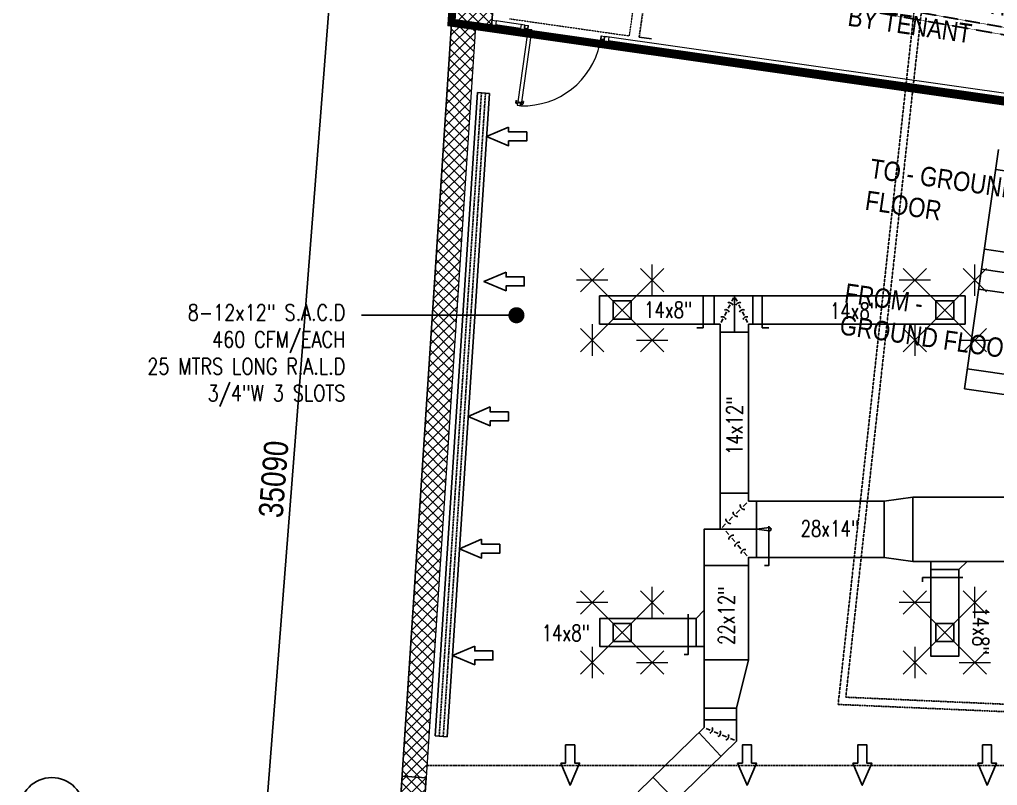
# Model space of a CAD drawing. Header units: inches. Extents: x 1152707 to 1351947, y 326920 to 480291.
# Drawn here: x 1181838 to 1193963, y 353412 to 362915 of the extents above; entities that cross this region are included whole.
import ezdxf
from ezdxf.enums import TextEntityAlignment as Align

# ---------------------------------------------------------------- set-up
doc = ezdxf.new("R2010")
doc.units = ezdxf.units.IN
doc.header["$MEASUREMENT"] = 0
for name, pattern in [('CENTER', [50.800000000000004, 31.75, -6.35, 6.35, -6.35]), ('DASHED', [19.049999999999997, 12.7, -6.35]), ('DASHED2', [9.524999999999999, 6.35, -3.175]), ('DOT2', [3.175, 0, -3.175]), ('HIDDEN', [9.524999999999999, 6.35, -3.175])]:
    doc.linetypes.add(name, pattern=pattern)
for name, color, linetype, lineweight in [('A-BLOCK', 43, 'Continuous', 13), ('A-GLASS', 4, 'Continuous', 5), ('A-HATCH CONCRETE', 254, 'Continuous', 5), ('A-LEASING LINE', 7, 'DASHED2', 9), ('escape route', 8, 'HIDDEN', 15)]:
    doc.layers.add(name, color=color, linetype=linetype, lineweight=lineweight)
for name, color, linetype in [('AC-Deffusers', 3, 'Continuous'), ('AC-Fresh DUCT', 100, 'Continuous'), ('AC-Ref PIPES', 3, 'Continuous'), ('AC-Supply  DUCT', 30, 'Continuous'), ('AC-TEXT', 3, 'Continuous'), ('AC-TXT', 3, 'Continuous'), ('Axis', 9, 'CENTER'), ('dim-axis', 15, 'Continuous'), ('dim2', 7, 'Continuous'), ('FFNEW', 252, 'Continuous'), ('LGT ELEC', 252, 'Continuous'), ('S-COL', 210, 'Continuous'), ('S-WALL', 1, 'Continuous'), ('STEEL', 5, 'Continuous'), ('TAXT', 3, 'Continuous')]:
    doc.layers.add(name, color=color, linetype=linetype)
doc.styles.add('1', font='romans.shx', dxfattribs={"width": 0.8, "height": 0.125})
doc.styles.add('AC_Duct', font='romans.shx', dxfattribs={"width": 0.8, "height": 0.2})
doc.styles.add('AC_Equipment', font='romans.shx', dxfattribs={"width": 0.75, "height": 0.3})
doc.styles.add('ARIAL', font='ARIALN.TTF')
doc.styles.get("Standard").update_dxf_attribs({"font": 'arial.ttf'})
doc.dimstyles.new('DIM-100', dxfattribs={"dimscale": 150, "dimtxt": 2, "dimasz": 1, "dimexe": 0.75, "dimexo": 1, "dimgap": 0.5, "dimtad": 1, "dimdec": 0, "dimzin": 11, "dimdsep": 46, "dimtxsty": 'ARIAL', "dimblk": 'R', "dimcen": 2.5, "dimdle": 1, "dimclrd": 256, "dimclre": 256, "dimclrt": 256, "dimazin": 0, "dimtfac": 1, "dimtdec": 0, "dimtix": 1, "dimtmove": 2, "dimatfit": 3, "dimldrblk": 'R', "dimtolj": 1, "dimtzin": 3, "dimlwd": -1, "dimlwe": 13, "dimarcsym": 0})
doc.dimstyles.get("Standard").update_dxf_attribs({"dimtxt": 0.18, "dimasz": 0.18, "dimexe": 0.18, "dimexo": 0.0625, "dimgap": 0.09, "dimtad": 0, "dimtih": 1, "dimtoh": 1, "dimdec": 4, "dimzin": 0, "dimdsep": 46, "dimtxsty": 'Standard', "dimcen": 0.09, "dimadec": 0, "dimazin": 0, "dimtfac": 1, "dimtdec": 4, "dimtofl": 0, "dimtmove": 0, "dimatfit": 3, "dimfxl": 1, "dimtolj": 1, "dimtzin": 0, "dimarcsym": 0})
pattern_1 = [(45, (1178477.49200789, -15519.69453010103), (-66.29126073623883, 66.29126073623884), []), (135, (1178477.49200789, -15519.69453010103), (-66.29126073623884, -66.29126073623883), [])]

# ---------------------------------------------------------------- blocks, each defined once
blk = doc.blocks.new('R')
at = {"color": 4, "lineweight": 13}
blk.add_line((-0.7071067811866669, -0.7071067811866669), (0.7071067811866669, 0.7071067811866669), dxfattribs=at)
for p, q in [((0, -1.050000000000181), (0, 1.050000000000181)), ((-1.049999999999954, 0), (1.049999999999954, 0))]:
    blk.add_line(p, q)
blk = doc.blocks.new('*D107')
at = {"layer": 'Defpoints', "color": 0, "transparency": 16777216}
for p in [(1418810.046105749, 597584.8934027222), (1420641.573875909, 597441.4154160282), (1417901.090914004, 562458.5531384643)]:
    blk.add_point(p, dxfattribs=at)
at = {"layer": 'dim-axis', "color": 251, "linetype": 'DOT2', "lineweight": 13, "transparency": 16777216}
for p, q in [((1420492.032029932, 597453.1302059084), (1418697.889721267, 597593.6794951324)), ((1417751.549068027, 562470.2679283445), (1415957.406759362, 562610.8172175685))]:
    blk.add_line(p, q, dxfattribs=at)
at = {"layer": 'dim-axis', "color": 251, "transparency": 16777216}
blk.add_line((1416078.934975748, 562721.6646019395), (1418800.674273845, 597465.259925941), dxfattribs=at)
at = {"layer": 'dim-axis', "color": 251, "transparency": 16777216, "xscale": 120, "yscale": 120, "zscale": 120}
for p, rotation in [((1418810.046105749, 597584.8934027222), 85.52071850426807), ((1416069.563143844, 562602.0311251583), 265.5207185042681)]:
    blk.add_blockref('R', p, dxfattribs=dict(at, rotation=rotation))
at = {"layer": 'dim-axis', "color": 251, "transparency": 16777216, "insert": (1417212.329647629, 580111.2821694198), "char_height": 300, "attachment_point": 5, "rotation": 85.52071850426807, "style": 'ARIAL'}
blk.add_mtext('\\A1;35090', dxfattribs=at)
blk = doc.blocks.new('SEDRGFE')
at = {"layer": 'A-HATCH CONCRETE'}
h = blk.add_hatch(dxfattribs=at)
h.set_pattern_fill('ANSI37', color=250, scale=750)
h.set_pattern_definition([(45, (1341716.94421948, 266100.535076289), (-66.29126073623883, 66.29126073623884), []), (135, (1341716.94421948, 266100.535076289), (-66.29126073623884, -66.29126073623883), [])])
h.paths.add_polyline_path([(1350991.516303167, 698769.4374529581), (1350492.586242903, 698802.1298827296), (1350433.739869314, 697904.0557742533), (1350930.168613729, 697833.1899301362)])
at = {"color": 250, "linetype": 'Continuous', "ltscale": 100}
blk.add_lwpolyline([(1389809.827178306, 674587.5531384656), (1389809.827178306, 680290.4580612421), (1389609.827178306, 680287.5531384655), (1388060.248555238, 680287.5531384657), (1388060.248555238, 686287.5531384657), (1384199.576223855, 686287.5531384068), (1384199.576223855, 693088.7208787417), (1385202.968846387, 692941.6240858629), (1385236.290825309, 693138.9020318149), (1385780.29710761, 696950.2695405331), (1386823.143637744, 704255.839256378), (1386865.470570824, 704552.8382980259), (1351200.254243582, 709613.1173584736), (1350433.73986931, 697904.0557742533), (1372210.580795567, 694796.0376300772), (1372208.772478453, 688237.4433332592), (1371310.458064859, 688237.4433332593), (1371310.458064859, 688037.5531384655), (1371310.458064859, 684787.5531387375), (1363260.447110901, 684787.5531387375), (1363260.447110901, 684587.5531384655), (1363260.447110901, 674587.5531384656), (1389809.827178306, 674587.5531384652)], dxfattribs=at)
at = {"layer": 'A-GLASS', "color": 250}
for p, q in [((1351330.263070184, 697776.0007886611), (1350972.436569339, 697827.0673774232)), ((1351287.842784905, 697832.6617785934), (1350979.579535768, 697876.6552823856)), ((1351344.390925559, 697874.9947760676), (1350986.629735219, 697926.056083074)), ((1359334.149239626, 696734.6600690162), (1352334.80862198, 697733.6378501994)), ((1359320.034000101, 696635.7544809696), (1352320.682330712, 697634.6548208242)), ((1359327.112043664, 696685.3503847176), (1352377.258965217, 697677.1874757616))]:
    blk.add_line(p, q, dxfattribs=at)
at = {"layer": 'A-GLASS', "color": 250, "ltscale": 0.5}
for p, q in [((1351337.965951633, 697830.0018731472), (1351344.391627879, 697874.9996972219)), ((1351337.965951633, 697830.0018731472), (1351382.963775834, 697823.5761969439)), ((1351343.10830171, 697833.8590879478), (1351348.248842587, 697869.8573471282)), ((1351379.106561118, 697828.7185469784), (1351343.10830171, 697833.8590879478)), ((1351344.391627879, 697874.9996972219), (1351389.38945197, 697868.5740210942)), ((1351384.247101864, 697864.7168062979), (1351348.248842587, 697869.8573471282)), ((1351376.548756883, 697778.5768522983), (1351382.963775834, 697823.5761969439)), ((1351379.106561118, 697828.7185469784), (1351384.247101864, 697864.7168062979)), ((1351386.822208334, 697818.4347605791), (1351381.690193277, 697782.4352850043)), ((1351382.963775834, 697823.5761969439), (1351389.38945197, 697868.5740210942)), ((1351382.963775834, 697823.5761969439), (1351427.963120534, 697817.1611779549)), ((1351386.822208334, 697818.4347605791), (1351422.821684195, 697813.3027454216)), ((1351422.821684195, 697813.3027454216), (1351417.689668936, 697777.3032696953)), ((1351421.548101562, 697772.1618333725), (1351427.963120534, 697817.1611779549)), ((1351376.549517204, 697778.5821809856), (1351375.279150484, 697769.6781030726)), ((1351376.548756883, 697778.5768522983), (1351394.548494616, 697776.0108448081)), ((1351381.690193277, 697782.4352850043), (1351390.690062243, 697781.152281215)), ((1351391.973065956, 697790.1521500708), (1351390.690062243, 697781.152281215)), ((1351391.973065956, 697790.1521500708), (1351396.473000376, 697789.5106481549)), ((1351394.548494616, 697776.0108448081), (1351396.473000376, 697789.5106481549)), ((1351395.831555297, 697785.011112303), (1351404.831424224, 697783.7281084587)), ((1351403.548363632, 697774.7278409513), (1351405.472869429, 697788.2276443529)), ((1351403.548363632, 697774.7278409513), (1351421.548101562, 697772.1618333725)), ((1351405.472869429, 697788.2276443529), (1351409.972803908, 697787.5861424289)), ((1351409.972803908, 697787.5861424289), (1351408.689800097, 697778.5862735267)), ((1351408.689800097, 697778.5862735267), (1351417.689668936, 697777.3032696953)), ((1351421.537444365, 697772.1633539898), (1351420.266625362, 697763.2574340391)), ((1352283.387127296, 697695.0797558792), (1352289.812803542, 697740.0775799539)), ((1352283.387127296, 697695.0797558792), (1352328.384951497, 697688.6540796759)), ((1352288.529477373, 697698.93697068), (1352293.67001825, 697734.9352298604)), ((1352324.527736781, 697693.7964297105), (1352288.529477373, 697698.93697068)), ((1352289.812803542, 697740.0775799539), (1352334.810627633, 697733.6519038264)), ((1352329.668277527, 697729.7946890299), (1352293.67001825, 697734.9352298604)), ((1352324.527736781, 697693.7964297105), (1352329.668277527, 697729.7946890299)), ((1352328.384951497, 697688.6540796759), (1352334.810627633, 697733.6519038264))]:
    blk.add_line(p, q, dxfattribs=at)
at = {"layer": 'A-GLASS', "color": 250}
for points in [[(1350986.629662871, 697926.0555761325), (1350972.501388002, 697827.0586476487), (1350930.168613729, 697833.1899301362), (1350937.131198638, 697933.1197136259)], [(1351294.893163645, 697882.0638347152), (1351280.76488854, 697783.0669062652), (1351330.263352774, 697776.0027687717), (1351344.391627879, 697874.9996972219)], [(1352384.309091867, 697726.587766333), (1352370.180816998, 697627.5908378492), (1352320.682352764, 697634.6549753426), (1352334.810627633, 697733.6519038264)]]:
    blk.add_lwpolyline(points, close=True, dxfattribs=at)
at = {"layer": 'A-GLASS', "color": 250, "ltscale": 0.5}
blk.add_circle((1351378.465183494, 697820.201221934), 3.977251344806427, dxfattribs=at)
blk.add_arc((1351319.650880299, 697847.5366254117), 975.7200463666104, 347.8095365094214, 351.0127545357751, dxfattribs=at)
at = {"layer": 'A-HATCH CONCRETE', "color": 250, "linetype": 'Continuous'}
blk.add_line((1350648.355043845, 697873.4256264404), (1350648.362562553, 697873.418107732), dxfattribs=at)
at = {"layer": 'escape route', "color": 250, "ltscale": 0.5}
for p, q in [((1352639.118894485, 697740.2968665357), (1352815.920836892, 698978.1436959964)), ((1351154.18905876, 697952.3897305685), (1352639.118894485, 697740.2968665357))]:
    blk.add_line(p, q, dxfattribs=at)
at = {"layer": 'S-COL', "color": 250}
blk.add_lwpolyline([(1350433.739869314, 697904.0557742533), (1350930.168613729, 697833.1899301362), (1350991.516303167, 698769.4374529581), (1350492.586242903, 698802.1298827296)], close=True, dxfattribs=at)
at = {"layer": 'TAXT', "color": 250, "ltscale": 100, "insert": (1355485.540533422, 698897.3492366329), "char_height": 240, "width": 2569.664484412233, "attachment_point": 1, "rotation": 351.7483443695863, "style": 'ARIAL'}
blk.add_mtext('1/2hr FIRE RATED GLASS PARTITION\\PBY TENANT', dxfattribs=at)
blk = doc.blocks.new('SWDFHGTRD')
at = {"layer": 'A-HATCH CONCRETE'}
h = blk.add_hatch(dxfattribs=at)
h.set_pattern_fill('ANSI37', color=254, scale=750)
h.set_pattern_definition(pattern_1)
h.paths.add_polyline_path([(1187690.717369996, 416212.975094547), (1187194.287657724, 416283.8261678633), (1187690.716402139, 416212.9603237462)])
h = blk.add_hatch(dxfattribs=at)
h.set_pattern_fill('ANSI37', color=254, scale=750)
h.set_pattern_definition(pattern_1)
h.paths.add_polyline_path([(1186548.977478052, 406436.9389899393), (1186848.335514211, 406417.3235320763), (1186881.027943983, 406916.253592341), (1186581.669907824, 406935.8690502038)])
at = {"color": 254, "linetype": 'Continuous', "ltscale": 100}
blk.add_lwpolyline([(1226570.374966715, 392967.3235320756), (1226570.374966715, 398670.2284548521), (1226370.374966715, 398667.3235320755), (1224820.796343647, 398667.3235320759), (1224820.796343647, 404667.3235320759), (1220960.124012264, 404667.3235320169), (1220960.124012264, 411468.4912723517), (1221963.516634797, 411321.3944794729), (1221996.838613718, 411518.6724254249), (1222540.844896019, 415330.0399341431), (1223583.691426153, 422635.6096499881), (1223626.018359234, 422932.608691636), (1187960.802031992, 427992.8877520836), (1187194.287657719, 416283.8261678633), (1208971.128583976, 413175.8080236872), (1208969.320266862, 406617.2137268693), (1208071.005853268, 406617.2137268693), (1208071.005853268, 406417.3235320755), (1208071.005853268, 403167.3235323475), (1200020.994899311, 403167.3235323475), (1200020.994899311, 402967.3235320755), (1200020.994899311, 392967.3235320756), (1226570.374966715, 392967.3235320752)], dxfattribs=at)
at = {"layer": 'A-BLOCK', "color": 254, "ltscale": 100}
blk.add_line((1187492.053594038, 416241.3195643849), (1186632.1027657, 403117.3235320756), dxfattribs=at)
at = {"layer": 'A-GLASS', "color": 254}
for p, q in [((1188090.810858593, 416155.7711822711), (1187732.984357749, 416206.8377710332)), ((1196080.58178851, 415015.5248745796), (1189081.230119122, 416014.4252144342))]:
    blk.add_line(p, q, dxfattribs=at)
at = {"layer": 'A-GLASS', "color": 254, "ltscale": 0.5}
for p, q in [((1188137.097305614, 416158.3525745956), (1188015.114937905, 415303.3707109173)), ((1188182.085232774, 416151.9337475998), (1188060.08427834, 415296.9491023582)), ((1188098.513740042, 416209.7722667572), (1188104.939416288, 416254.7700908319)), ((1188098.513740042, 416209.7722667572), (1188143.511564244, 416203.3465905539)), ((1188103.656090119, 416213.6294815578), (1188108.796630996, 416249.6277407382)), ((1188139.654349527, 416208.4889405884), (1188103.656090119, 416213.6294815578)), ((1188104.939416288, 416254.7700908319), (1188149.937240379, 416248.3444147042)), ((1188144.794890273, 416244.4871999079), (1188108.796630996, 416249.6277407382)), ((1188137.096545293, 416158.3472459083), (1188143.511564244, 416203.3465905539)), ((1188137.096545293, 416158.3472459083), (1188155.096283025, 416155.7812384181)), ((1188139.654349527, 416208.4889405884), (1188144.794890273, 416244.4871999079)), ((1188147.369996743, 416198.2051541891), (1188142.237981687, 416162.2056786143)), ((1188142.237981687, 416162.2056786143), (1188151.237850652, 416160.9226748249)), ((1188143.511564244, 416203.3465905539), (1188149.937240379, 416248.3444147042)), ((1188143.511564244, 416203.3465905539), (1188188.510908944, 416196.9315715649)), ((1188147.369996743, 416198.2051541891), (1188183.369472604, 416193.0731390317)), ((1188152.520854366, 416169.9225436808), (1188151.237850652, 416160.9226748249)), ((1188152.520854366, 416169.9225436808), (1188157.020788785, 416169.2810417649)), ((1188155.096283025, 416155.7812384181), (1188157.020788785, 416169.2810417649)), ((1188156.379343706, 416164.781505913), (1188165.379212634, 416163.4985020687)), ((1188164.096152041, 416154.4982345613), (1188166.020657839, 416167.9980379629)), ((1188164.096152041, 416154.4982345613), (1188182.095889972, 416151.9322269825)), ((1188166.020657839, 416167.9980379629), (1188170.520592317, 416167.3565360389)), ((1188170.520592317, 416167.3565360389), (1188169.237588507, 416158.3566671367)), ((1188169.237588507, 416158.3566671367), (1188178.237457346, 416157.0736633053)), ((1188183.369472604, 416193.0731390317), (1188178.237457346, 416157.0736633053)), ((1188182.095889972, 416151.9322269825), (1188188.510908944, 416196.9315715649)), ((1187992.01211408, 415318.5384042135), (1187988.424982506, 415293.3991045038)), ((1187992.012103358, 415318.5383292787), (1187998.761891173, 415317.5752771229)), ((1187998.761891173, 415317.5752771229), (1187995.174759527, 415292.4359775439)), ((1188015.114890206, 415303.370717783), (1188008.68921399, 415258.3728937042)), ((1188013.831564054, 415262.2301086271), (1188018.972104989, 415298.2283677991)), ((1188015.114890206, 415303.370717783), (1188033.114019779, 415300.8004474373)), ((1188018.972104989, 415298.2283677991), (1188027.971669673, 415296.9432326409)), ((1188026.686534608, 415287.9436677637), (1188027.971669673, 415296.9432326409)), ((1188033.114019779, 415300.8004474373), (1188031.186316852, 415287.3011001383)), ((1188031.828827599, 415291.8004839421), (1188040.828392451, 415290.5153486998)), ((1188042.113584572, 415299.5153122034), (1188040.185881793, 415286.0159648833)), ((1188042.113584572, 415299.5153122034), (1188060.112714276, 415296.9450417187)), ((1188044.685664114, 415285.3733973674), (1188045.970799377, 415294.3729621563)), ((1188045.970799377, 415294.3729621563), (1188054.970364229, 415293.0878269139)), ((1188049.829823365, 415257.0895676112), (1188054.970364229, 415293.0878269139)), ((1188060.112714276, 415296.9450417187), (1188053.687038081, 415251.9472175767)), ((1188079.775807176, 415306.01630244), (1188076.189233147, 415280.8769233009)), ((1188086.525594784, 415305.0532503136), (1188079.775807176, 415306.01630244)), ((1188086.525605535, 415305.0533252442), (1188082.939031548, 415279.9139459787)), ((1188011.574412995, 415278.6173842631), (1187998.069523869, 415280.5442466985)), ((1188012.537465243, 415285.3671718834), (1187999.032576096, 415287.2940343822)), ((1188008.68921399, 415258.3728937042), (1188053.687038081, 415251.9472175767)), ((1188013.831564054, 415262.2301086271), (1188049.829823365, 415257.0895676112)), ((1188026.686534608, 415287.9436677637), (1188031.186316852, 415287.3011001383)), ((1188040.185881793, 415286.0159648833), (1188044.685664114, 415285.3733973674)), ((1188056.579391602, 415272.1961243858), (1188070.084280639, 415270.269261963)), ((1188057.54244377, 415278.9459120778), (1188071.047332749, 415277.0190496634))]:
    blk.add_line(p, q, dxfattribs=at)
at = {"layer": 'A-GLASS', "color": 254}
for points in [[(1187733.063779008, 416206.9313617579), (1187733.049176412, 416206.8290412587), (1187690.716402139, 416212.9603237462), (1187690.717430687, 416212.9750858851)], [(1188041.326718213, 416162.9356871111), (1188041.31267695, 416162.8372998752), (1188090.811141183, 416155.7731623817), (1188090.825134106, 416155.8712108987)]]:
    blk.add_lwpolyline(points, dxfattribs=at)
at = {"layer": 'A-GLASS', "color": 254, "ltscale": 0.5}
blk.add_circle((1188139.012971904, 416199.9716155441), 3.977251344806427, dxfattribs=at)
for centre, radius, start, end in [((1188080.198668709, 416227.3070190217), 975.7200463666104, 268.4430046860998, 347.8095365078793), ((1187999.676841846, 415291.7955666627), 11.36554786342563, 171.9041170192566, 261.8550591845018), ((1187999.676841846, 415291.7955666627), 4.547402700900238, 171.9041170192566, 261.8550591845018), ((1188071.687693647, 415281.5211390837), 11.36554786342563, 261.9047556394033, 351.8556943921808), ((1188071.687693647, 415281.5211390837), 4.547402700900238, 261.9047556394033, 351.8556943921808)]:
    blk.add_arc(centre, radius, start, end, dxfattribs=at)
at = {"layer": 'A-HATCH CONCRETE', "color": 254, "linetype": 'Continuous'}
for p, q in [((1187183.102732063, 416124.159691276), (1187324.221049273, 416265.2780084856)), ((1187192.399374995, 416266.0388556803), (1187208.200597119, 416281.8400778042)), ((1187478.925469456, 416050.5908613759), (1187254.249842211, 416275.2664886211)), ((1187164.5094462, 415840.4013624674), (1187486.233799168, 416162.1257154355)), ((1187173.806089131, 415982.2805268718), (1187440.241501427, 416248.715939167)), ((1187470.772231297, 415926.1615780627), (1187188.617125349, 416208.3166840102)), ((1187487.078707615, 416175.0201446891), (1187408.910350963, 416253.1885013419)), ((1187155.212803268, 415698.5221980631), (1187476.937156236, 416020.2465510312)), ((1187462.618993138, 415801.7322947495), (1187180.46388719, 416083.8874006969)), ((1187454.465754978, 415677.3030114362), (1187172.310649031, 415959.4581173838)), ((1187145.916160336, 415556.6430336589), (1187467.640513304, 415878.367386627)), ((1187446.312516819, 415552.873728123), (1187164.157410872, 415835.0288340705)), ((1187136.619517404, 415414.7638692545), (1187458.343870372, 415736.4882222227)), ((1187438.15927866, 415428.4444448098), (1187156.004172712, 415710.5995507573)), ((1187127.322874472, 415272.8847048501), (1187449.04722744, 415594.6090578183)), ((1187430.006040501, 415304.0151614966), (1187147.850934553, 415586.1702674441)), ((1187118.02623154, 415131.0055404459), (1187439.750584509, 415452.7298934141)), ((1187421.852802341, 415179.5858781834), (1187139.697696394, 415461.7409841309)), ((1187108.729588608, 414989.1263760416), (1187430.453941577, 415310.8507290097)), ((1187413.699564182, 415055.1565948701), (1187131.544458235, 415337.3117008177)), ((1187099.432945677, 414847.2472116372), (1187421.157298645, 415168.9715646054)), ((1187405.546326023, 414930.7273115569), (1187123.391220075, 415212.8824175044)), ((1187397.393087863, 414806.2980282437), (1187115.237981916, 415088.4531341912)), ((1187090.136302745, 414705.368047233), (1187411.860655713, 415027.0924002011)), ((1187389.239849704, 414681.8687449306), (1187107.084743757, 414964.023850878)), ((1187080.839659813, 414563.4888828286), (1187402.564012781, 414885.2132357969)), ((1187381.086611545, 414557.4394616174), (1187098.931505598, 414839.5945675648)), ((1187071.543016881, 414421.6097184243), (1187393.267369849, 414743.3340713925)), ((1187372.933373386, 414433.0101783042), (1187090.778267438, 414715.1652842517)), ((1187062.246373949, 414279.73055402), (1187383.970726917, 414601.4549069882)), ((1187364.780135226, 414308.5808949909), (1187082.625029279, 414590.7360009383)), ((1187052.949731017, 414137.8513896158), (1187374.674083986, 414459.575742584)), ((1187356.626897067, 414184.1516116777), (1187074.47179112, 414466.3067176252)), ((1187348.473658908, 414059.7223283645), (1187066.318552961, 414341.877434312)), ((1187043.653088086, 413995.9722252114), (1187365.377441054, 414317.6965781796)), ((1187340.320420749, 413935.2930450513), (1187058.165314801, 414217.4481509987)), ((1187034.356445154, 413854.0930608071), (1187356.080798122, 414175.8174137754)), ((1187332.167182589, 413810.8637617382), (1187050.012076642, 414093.0188676856)), ((1187025.059802222, 413712.2138964029), (1187346.78415519, 414033.938249371)), ((1187324.01394443, 413686.4344784248), (1187041.858838483, 413968.5895843724)), ((1187015.76315929, 413570.3347319985), (1187337.487512258, 413892.0590849668)), ((1187315.860706271, 413562.0051951116), (1187033.705600323, 413844.1603010591)), ((1187006.466516358, 413428.4555675942), (1187328.190869326, 413750.1799205623)), ((1187307.707468112, 413437.5759117985), (1187025.552362164, 413719.7310177459)), ((1186997.169873427, 413286.5764031899), (1187318.894226395, 413608.3007561581)), ((1187299.554229952, 413313.1466284852), (1187017.399124005, 413595.3017344327)), ((1187291.400991793, 413188.7173451721), (1187009.245885846, 413470.8724511195)), ((1186987.873230495, 413144.6972387856), (1187309.597583463, 413466.4215917538)), ((1186978.576587563, 413002.8180743813), (1187300.300940531, 413324.5424273495)), ((1187283.247753634, 413064.2880618589), (1187001.092647686, 413346.4431678063)), ((1186969.279944631, 412860.938909977), (1187291.004297599, 413182.6632629451)), ((1187275.094515475, 412939.8587785456), (1186992.939409527, 413222.013884493)), ((1186959.983301699, 412719.0597455727), (1187281.707654668, 413040.7840985409)), ((1187266.941277315, 412815.4294952324), (1186984.786171368, 413097.5846011799)), ((1186950.686658768, 412577.1805811684), (1187272.411011735, 412898.9049341365)), ((1187258.788039156, 412691.0002119192), (1186976.632933208, 412973.1553178667)), ((1186941.390015836, 412435.301416764), (1187263.114368804, 412757.0257697323)), ((1187250.634800997, 412566.570928606), (1186968.479695049, 412848.7260345534)), ((1187242.481562837, 412442.1416452928), (1186960.32645689, 412724.2967512403)), ((1186932.093372904, 412293.4222523598), (1187253.817725872, 412615.146605328)), ((1187234.328324678, 412317.7123619795), (1186952.173218731, 412599.867467927)), ((1186922.796729972, 412151.5430879554), (1187244.52108294, 412473.2674409237)), ((1187226.175086519, 412193.2830786663), (1186944.019980571, 412475.4381846138)), ((1186913.50008704, 412009.6639235511), (1187235.224440008, 412331.3882765194)), ((1187218.02184836, 412068.8537953531), (1186935.866742412, 412351.0089013006)), ((1186904.203444108, 411867.7847591469), (1187225.927797077, 412189.509112115)), ((1187209.8686102, 411944.4245120399), (1186927.713504253, 412226.5796179874)), ((1186894.906801176, 411725.9055947425), (1187216.631154145, 412047.6299477108)), ((1187201.715372041, 411819.9952287266), (1186919.560266094, 412102.1503346742)), ((1186885.610158245, 411584.0264303383), (1187207.334511213, 411905.7507833064)), ((1187193.562133882, 411695.5659454134), (1186911.407027934, 411977.7210513609)), ((1187185.408895723, 411571.1366621002), (1186903.253789775, 411853.2917680477)), ((1186876.313515313, 411442.1472659339), (1187198.037868281, 411763.8716189022)), ((1187177.255657563, 411446.7073787871), (1186895.100551616, 411728.8624847345)), ((1186867.016872381, 411300.2681015297), (1187188.741225349, 411621.9924544978)), ((1187169.102419404, 411322.2780954739), (1186886.947313457, 411604.4332014213)), ((1186857.720229449, 411158.3889371253), (1187179.444582417, 411480.1132900936)), ((1187160.949181245, 411197.8488121607), (1186878.794075297, 411480.0039181082)), ((1186848.423586517, 411016.5097727211), (1187170.147939485, 411338.2341256893)), ((1187152.795943086, 411073.4195288474), (1186870.640837138, 411355.5746347948)), ((1186839.126943585, 410874.6306083167), (1187160.851296554, 411196.3549612849)), ((1187144.642704926, 410948.9902455342), (1186862.487598979, 411231.1453514817)), ((1186829.830300654, 410732.7514439125), (1187151.554653622, 411054.4757968807)), ((1187136.489466767, 410824.560962221), (1186854.33436082, 411106.7160681685)), ((1187128.336228608, 410700.1316789078), (1186846.18112266, 410982.2867848552)), ((1186820.533657722, 410590.872279508), (1187142.25801069, 410912.5966324763)), ((1187120.182990449, 410575.7023955947), (1186838.027884501, 410857.8575015421)), ((1186811.23701479, 410448.9931151038), (1187132.961367758, 410770.717468072)), ((1187112.029752289, 410451.2731122813), (1186829.874646342, 410733.4282182289)), ((1186801.940371858, 410307.1139506996), (1187123.664724826, 410628.8383036676)), ((1187103.87651413, 410326.8438289681), (1186821.721408182, 410608.9989349156)), ((1186792.643728926, 410165.2347862952), (1187114.368081895, 410486.9591392634)), ((1187095.723275971, 410202.414545655), (1186813.568170023, 410484.5696516024)), ((1186783.347085994, 410023.3556218909), (1187105.071438963, 410345.079974859)), ((1187087.570037811, 410077.9852623418), (1186805.414931864, 410360.1403682893)), ((1186774.050443063, 409881.4764574866), (1187095.774796031, 410203.2008104548)), ((1187079.416799652, 409953.5559790286), (1186797.261693705, 410235.7110849761)), ((1187071.263561493, 409829.1266957154), (1186789.108455545, 410111.2818016629)), ((1186764.753800131, 409739.5972930823), (1187086.478153099, 410061.3216460504)), ((1187063.110323334, 409704.6974124021), (1186780.955217386, 409986.8525183495)), ((1186755.457157199, 409597.7181286779), (1187077.181510167, 409919.4424816461)), ((1187054.957085174, 409580.2681290889), (1186772.801979227, 409862.4232350364)), ((1186746.160514267, 409455.8389642737), (1187067.884867235, 409777.5633172418)), ((1187046.803847015, 409455.8388457757), (1186764.648741068, 409737.9939517232)), ((1186736.863871336, 409313.9597998695), (1187058.588224304, 409635.6841528376)), ((1187038.650608856, 409331.4095624625), (1186756.495502908, 409613.56466841)), ((1186727.567228403, 409172.0806354651), (1187049.291581372, 409493.8049884333)), ((1187030.497370697, 409206.9802791493), (1186748.342264749, 409489.1353850968)), ((1186718.270585472, 409030.2014710607), (1187039.99493844, 409351.9258240289)), ((1187022.344132537, 409082.550995836), (1186740.18902659, 409364.7061017836)), ((1187014.190894378, 408958.1217125228), (1186732.035788431, 409240.2768184703)), ((1186708.97394254, 408888.3223066565), (1187030.698295508, 409210.0466596247)), ((1187006.037656219, 408833.6924292096), (1186723.882550271, 409115.8475351571)), ((1186699.677299608, 408746.4431422522), (1187021.401652576, 409068.1674952203)), ((1186997.88441806, 408709.2631458964), (1186715.729312112, 408991.4182518439)), ((1186690.380656676, 408604.5639778478), (1187012.105009645, 408926.2883308161)), ((1186989.7311799, 408584.8338625833), (1186707.576073953, 408866.9889685307)), ((1186681.084013744, 408462.6848134436), (1187002.808366713, 408784.4091664117)), ((1186981.577941741, 408460.4045792699), (1186699.422835793, 408742.5596852174)), ((1186671.787370813, 408320.8056490393), (1186993.511723781, 408642.5300020075)), ((1186662.490727881, 408178.926484635), (1186984.215080849, 408500.6508376031)), ((1186973.424703582, 408335.9752959567), (1186691.269597634, 408618.1304019042)), ((1186965.271465422, 408211.5460126436), (1186683.116359475, 408493.701118591)), ((1186653.194084949, 408037.0473202306), (1186974.918437917, 408358.7716731988)), ((1186957.118227263, 408087.1167293304), (1186674.963121315, 408369.2718352779)), ((1186643.897442017, 407895.1681558264), (1186965.621794985, 408216.8925087946)), ((1186948.964989104, 407962.6874460172), (1186666.809883156, 408244.8425519647)), ((1186634.600799085, 407753.288991422), (1186956.325152053, 408075.0133443902)), ((1186940.811750945, 407838.2581627039), (1186658.656644997, 408120.4132686513)), ((1186625.304156153, 407611.4098270178), (1186947.028509122, 407933.1341799858)), ((1186932.658512785, 407713.8288793907), (1186650.503406838, 407995.9839853382)), ((1186616.007513222, 407469.5306626135), (1186937.73186619, 407791.2550155816)), ((1186924.505274626, 407589.3995960775), (1186642.350168678, 407871.554702025)), ((1186916.352036467, 407464.9703127643), (1186634.196930519, 407747.1254187118)), ((1186606.71087029, 407327.6514982092), (1186928.435223258, 407649.3758511774)), ((1186908.198798307, 407340.5410294512), (1186626.04369236, 407622.6961353986)), ((1186597.414227358, 407185.7723338049), (1186919.138580326, 407507.496686773)), ((1186900.045560148, 407216.1117461378), (1186617.890454201, 407498.2668520854)), ((1186588.117584426, 407043.8931694005), (1186909.841937394, 407365.6175223687)), ((1186891.892321989, 407091.6824628246), (1186609.737216041, 407373.8375687721)), ((1186883.73908383, 406967.2531795115), (1186601.583977882, 407249.4082854589)), ((1186610.769250107, 406933.9623136094), (1186900.545294462, 407223.7383579644)), ((1186796.625685162, 406921.7840567062), (1186593.430739723, 407124.9790021458)), ((1186735.19853342, 406925.8090754499), (1186891.248651531, 407081.85919356)), ((1186654.746520758, 406931.0806996383), (1186585.277501564, 407000.5497188326)), ((1186859.627816734, 406917.6558372905), (1186881.952008599, 406939.9800291557)), ((1186577.716095504, 406875.5286034193), (1186577.124263404, 406876.1204355194)), ((1186578.820941494, 406902.0140049963), (1186579.49577174, 406902.6888352418)), ((1186876.17767777, 406842.2320640984), (1186875.58584567, 406842.8238961983))]:
    blk.add_line(p, q, dxfattribs=at)
at = {"layer": 'S-COL', "color": 254}
blk.add_lwpolyline([(1187194.287657724, 416283.8261678633), (1187690.716402139, 416212.9603237462), (1187690.717369996, 416212.975094547)], dxfattribs=at)
at = {"layer": 'S-COL', "color": 254, "linetype": 'ByBlock'}
blk.add_lwpolyline([(1186548.977478052, 406436.9389899393), (1186848.335514211, 406417.3235320763), (1186881.027943983, 406916.253592341), (1186581.669907824, 406935.8690502038)], close=True, dxfattribs=at)
at = {"layer": 'S-WALL', "color": 254}
blk.add_lwpolyline([(1187960.802032761, 427992.8877519745), (1187960.802031996, 427992.8877520836), (1185665.749298827, 392967.3235320756), (1235795.749298827, 392967.3235320756), (1237587.382168667, 420909.9442334292), (1223621.823707031, 422903.1757137735)], dxfattribs=at)
at = {"layer": 'STEEL', "color": 254, "ltscale": 0.5}
for p, q in [((1193765.402044411, 413224.5741597556), (1193977.342660399, 414709.5257331312)), ((1193553.461428422, 411739.6225863802), (1193765.402044411, 413224.5741597558)), ((1201566.467952056, 412111.1622859442), (1193765.402044411, 413224.5741597556)), ((1201566.467951982, 412111.1622858529), (1193765.402044411, 413224.5741597558)), ((1200467.487836371, 410752.8139643802), (1193553.461428422, 411739.6225863802))]:
    blk.add_line(p, q, dxfattribs=at)
at = {"layer": 'STEEL', "color": 254}
for p, q in [((1193942.019224426, 414462.0338039908), (1202482.284715076, 413243.1192205185)), ((1193800.725480417, 413472.066088289), (1201749.631304581, 412337.5536727619)), ((1193730.078608438, 412977.0822306154), (1201383.304599378, 411884.7708989384)), ((1193588.784864429, 411987.1145149136), (1200650.651188877, 410979.2053511739))]:
    blk.add_line(p, q, dxfattribs=at)
at = {"layer": 'TAXT', "color": 254, "ltscale": 100, "char_height": 240, "width": 2265.777683768908, "attachment_point": 1, "rotation": 351.7483443695863, "style": 'ARIAL'}
for s, insert in [('TO - GROUND FLOOR', (1192403.815294442, 414597.5898876952)), ('FROM - GROUND FLOOR', (1192088.372656431, 413052.1274654733))]:
    blk.add_mtext(s, dxfattribs=dict(at, insert=insert))
blk = doc.blocks.new('*D269')
at = {"layer": 'Defpoints', "color": 0, "linetype": 'DASHED', "transparency": 16777216}
for p in [(17803.02193442453, 30146.67267067731), (17045.27217291811, 25915.91161065232), (17196.11003581155, 25894.38313920796)]:
    blk.add_point(p, dxfattribs=at)
at = {"layer": 'dim2', "color": 1, "linetype": 'DASHED', "lineweight": -2, "transparency": 16777216}
for p, q in [((17652.15863860417, 30168.02294794043), (17348.75409327788, 28042.23834091632)), ((17045.29760584502, 25916.08980483357), (17348.70215117132, 28041.87441185766))]:
    blk.add_line(p, q, dxfattribs=at)
at = {"layer": 'dim2', "color": 1, "lineweight": -2, "transparency": 16777216}
for p, q in [((17802.96006144493, 30146.68150155471), (17652.00587734984, 30168.22657504858)), ((17196.04816283195, 25894.39197008537), (17045.09397873687, 25915.93704357923))]:
    blk.add_line(p, q, dxfattribs=at)
at = {"layer": 'dim2', "color": 1, "linetype": 'DASHED', "transparency": 16777216}
for points in [[(17652.12893957397, 30168.02718676158), (17652.18833763438, 30168.01870911927), (17652.18407153109, 30168.20114212167)], [(17045.26790681482, 25916.09404365472), (17045.32730487523, 25916.08556601241), (17045.27217291811, 25915.91161065232)]]:
    blk.add_solid(points, dxfattribs=at)
at = {"layer": 'dim2', "color": 6, "linetype": 'DASHED', "transparency": 16777216, "insert": (17348.7281222246, 28042.05637638699), "char_height": 0.18, "attachment_point": 5}
blk.add_mtext('\\A1;4295.38', dxfattribs=at)
blk = doc.blocks.new('_Dot')
at = {"color": 0, "linetype": 'ByBlock', "lineweight": -2}
blk.add_line((-0.5, 0), (-1, 0), dxfattribs=at)
at = {"color": 0, "linetype": 'ByBlock', "const_width": 0.5}
blk.add_lwpolyline([(-0.25, 0, 1), (0.25, 0, 1)], format="xyb", close=True, dxfattribs=at)
blk = doc.blocks.new('SGSR')
at = {"layer": 'Axis', "color": 251, "linetype": 'Continuous'}
blk.add_circle((1414461.197023012, 576008.5531384652), 400.0000000000064, dxfattribs=at)
at = {"layer": 'S-WALL', "color": 251}
blk.add_lwpolyline([(1417889.201510422, 562458.5531384649), (1468019.201510422, 562458.5531384649), (1469810.834380262, 590401.1738398185), (1420184.254243591, 597484.1173584729)], close=True, dxfattribs=at)
at = {"layer": 'dim-axis', "color": 251}
dim = blk.add_aligned_dim(p1=(1417901.090914004, 562458.5531384643), p2=(1420641.573875909, 597441.4154160282), distance=1837.139054490163, dimstyle='DIM-100', override={"dimasz": 0.8, "dimclrd": 251, "dimclre": 251, "dimclrt": 251}, dxfattribs=at)
dim.commit()
dim.dimension.update_dxf_attribs({"geometry": '*D107', "text_midpoint": (1417212.329647629, 580111.2821694198)})
blk = doc.blocks.new('A$C1D94565E')
at = {"color": 252, "linetype": 'Continuous', "ltscale": 100}
blk.add_lwpolyline([(520.0729181783972, 904.2050863542827), (745.0729182075011, 904.2050863542827), (745.0729182075011, 679.2050863251789), (520.0729181783972, 679.2050863251789)], close=True, dxfattribs=at)
for points, override in [([(260.6048956168888, 1163.673108915791), (632.5729181929491, 791.7050863397308)], {"dimasz": 1.3, "dimgap": 0.5, "dimtad": 0, "dimclrd": 252}), ([(1004.540940769009, 1163.673108915791), (632.5729181929491, 791.7050863397308)], {"dimasz": 1.3, "dimtad": 0, "dimclrd": 252}), ([(260.6048956168888, 419.7370637636704), (632.5729181929491, 791.7050863397308)], {"dimasz": 1.3, "dimtad": 0, "dimclrd": 252}), ([(1004.540940769009, 419.7370637636704), (632.5729181929491, 791.7050863397308)], {"dimasz": 1.3, "dimtad": 0, "dimclrd": 252})]:
    blk.add_leader(points, dimstyle='DIM-100', override=override, dxfattribs=at)
blk = doc.blocks.new('A$C00FA4E35')
at = {"color": 252, "linetype": 'Continuous', "ltscale": 0.02}
for p, q in [((18215.23937307275, 22684.30090395133), (18193.15112499034, 22640.1244077864)), ((18236.90112468064, 22684.30090395133), (18258.98937276306, 22640.1244077864)), ((18171.48937306253, 22596.80090393097), (18149.40112498012, 22552.62440776604)), ((18280.65112469087, 22596.80090393097), (18302.73937277328, 22552.62440776604)), ((18127.73937305243, 22509.30090391061), (18105.65112497002, 22465.12440774568)), ((18324.40112470097, 22509.30090391061), (18346.48937278338, 22465.12440774568)), ((18083.98937304229, 22421.80090389025), (18061.90112495988, 22377.62440772531)), ((18368.15112471111, 22421.80090389025), (18390.23937279352, 22377.62440772531)), ((18335.23200066486, 20095.25573336702), (18379.40849682982, 20139.43222953189)), ((18247.73200064445, 20007.75573334669), (18291.90849680941, 20051.93222951156)), ((18160.23200062405, 19920.25573332642), (18204.40849678901, 19964.43222949129)), ((18072.7320006037, 19832.755733306), (18116.90849676866, 19876.93222947087)), ((18119.6374646257, 19789.4322294347), (18157.50303276702, 19745.25573326975)), ((18194.63746464322, 19701.93222941435), (18232.50303278453, 19657.75573324939)), ((18269.63746466059, 19614.43222939395), (18307.5030328019, 19570.255733229)), ((18344.63746467801, 19526.93222937356), (18382.50303281932, 19482.75573320861)), ((17926.31396086342, 17320.15250851114), (17875.82653667497, 17341.38050886626)), ((18026.31396088667, 17278.10639365928), (17975.82653669822, 17299.3343940144)), ((18126.31396090987, 17236.06027880741), (18075.82653672142, 17257.28827916253)), ((18226.31396093318, 17194.01416395563), (18175.82653674473, 17215.24216431074))]:
    blk.add_line(p, q, dxfattribs=at)
at = {"color": 252}
for p, q in [((20660.18661128845, 19311.09398129589), (21010.18661136994, 19311.09398129589)), ((21060.18661138158, 19211.20185598777), (20560.18661126517, 19211.20185598777)), ((20560.18661126517, 19211.20185598777), (20560.18661126517, 19161.20185597613)), ((17751.07024859575, 18355.96265480318), (17751.07024859575, 18705.96265488468))]:
    blk.add_line(p, q, dxfattribs=at)
at = {"color": 252, "linetype": 'Continuous', "ltscale": 100}
for points in [[(15426.67468312744, 24801.85947475568), (15426.61284715813, 24741.85950660578), (15651.61272772026, 24741.62762172087), (15651.49678527781, 24629.1276814398), (15426.49690471567, 24629.35956632471), (15426.43506874636, 24569.35959817481), (15151.99375092227, 24685.7069554229), (15426.67468312744, 24801.85947475568)], [(15394.60078695778, 23002.54888019697), (15394.53895098847, 22942.54891204706), (15619.5388315506, 22942.31702716215), (15619.42288910814, 22829.81708688108), (15394.42300854601, 22830.04897176599), (15394.3611725767, 22770.0490036161), (15119.91985475261, 22886.39636086418), (15394.60078695778, 23002.54888019697)], [(17758.42310442126, 22312.43229254894), (17838.42310443986, 22312.43229254894), (17838.42310443986, 22712.43229264207)], [(18651.42512672485, 22312.43229254894), (18571.42512670625, 22312.43229254894), (18571.42512670625, 22712.43229264207)], [(15199.06371739868, 21328.21270886794), (15199.00188142937, 21268.21274071804), (15424.0017619915, 21267.98085583313), (15423.88581954905, 21155.48091555206), (15198.88593898691, 21155.71280043697), (15198.8241030176, 21095.71283228707), (14924.38278519351, 21212.06018953516), (15199.06371739868, 21328.21270886794)], [(15091.48853496078, 19686.47202000753), (15091.42669899147, 19626.47205185763), (15316.4265795536, 19626.24016697271), (15316.31063711115, 19513.74022669165), (15091.31075654902, 19513.97211157656), (15091.24892057971, 19453.97214342666), (14816.80760275562, 19570.31950067474), (15091.48853496078, 19686.47202000753)], [(15006.50524381164, 18362.21301299614), (15006.44340784233, 18302.21304484623), (15231.44328840447, 18301.98115996132), (15231.32734596201, 18189.48121968026), (15006.32746539988, 18189.71310456517), (15006.26562943057, 18129.71313641527), (14731.82431160648, 18246.06049366335), (15006.50524381164, 18362.21301299614)], [(16073.25535382065, 16910.06614775851), (16133.25532197056, 16910.0043117892), (16133.48720685547, 17135.00419235133), (16245.98714713653, 17134.88824990888), (16245.75526225163, 16909.88836934675), (16305.75523040152, 16909.82653337744), (16189.40787315344, 16635.38521555335), (16073.25535382065, 16910.06614775851)], [(18266.18791998658, 16910.06614775851), (18326.18788813648, 16910.0043117892), (18326.41977302139, 17135.00419235133), (18438.91971330246, 17134.88824990888), (18438.68782841755, 16909.88836934675), (18498.68779656745, 16909.82653337744), (18382.34043931936, 16635.38521555335), (18266.18791998658, 16910.06614775851)], [(19695.57882679734, 16910.06614775851), (19755.57879494724, 16910.0043117892), (19755.81067983215, 17135.00419235133), (19868.31062011322, 17134.88824990888), (19868.07873522831, 16909.88836934675), (19928.07870337821, 16909.82653337744), (19811.73134613012, 16635.38521555335), (19695.57882679734, 16910.06614775851)], [(21242.94958914551, 16910.06614775851), (21302.94955729541, 16910.0043117892), (21303.18144218033, 17135.00419235133), (21415.68138246139, 17134.88824990888), (21415.44949757648, 16909.88836934675), (21475.44946572638, 16909.82653337744), (21359.1021084783, 16635.38521555335), (21242.94958914551, 16910.06614775851)]]:
    blk.add_lwpolyline(points, dxfattribs=at)
at = {"color": 252}
blk.add_lwpolyline([(18501.07024899591, 19461.09398129676), (18501.07024899591, 20161.09398145974), (18401.07024897262, 20161.09398145974), (18401.07024897262, 20261.09398148302), (18051.07024889113, 20261.09398148302), (18051.07024889113, 19811.09398137825), (18501.07024899591, 19811.09398137825), (17851.07024884457, 19811.09398137825), (17851.07024884457, 19361.09398127347), (18401.07024897262, 19361.09398127347), (18401.07024897262, 19461.09398129676)], close=True, dxfattribs=at)
for points in [[(20437.9465860473, 19411.09398130696), (20082.17809984557, 19461.09398131858), (20082.17809984557, 20161.09398148156), (20437.9465860473, 20211.0939814932)], [(21110.18661139323, 19411.09398131917), (21010.18661136994, 19311.09398129589), (21010.18661136995, 18238.25587981567), (20660.18661128846, 18238.25587981567), (20660.18661128845, 19411.09398131917)], [(17851.07024861903, 18805.96265490796), (17751.07024859575, 18705.96265488468), (16559.49322189484, 18705.96265488468), (16559.49322189484, 18355.96265480318), (17851.07024861903, 18355.96265480318)], [(17651.17812328763, 18755.96265489632), (17651.17812328763, 18255.9626547799), (17601.17812327599, 18255.9626547799)], [(17851.07024869353, 18191.73234190047), (17851.07024869353, 17590.11520173015), (18251.07024878666, 17590.11520173015), (18401.07024882156, 18191.73234190047)]]:
    blk.add_lwpolyline(points, dxfattribs=at)
blk.add_lwpolyline([(18501.07024899591, 19811.09398137825), (18660.64459349636, 19790.27399143908, 1.000000000957633), (18660.64459349636, 19831.91397131741)], format="xyb", close=True, dxfattribs=at)
at = {"color": 252, "linetype": 'Continuous'}
blk.add_lwpolyline([(18651.07024903083, 19850.64560531241), (18651.07024903083, 19361.09398127347), (18601.07024901919, 19361.09398127347)], dxfattribs=at)
at = {"color": 252, "linetype": 'Continuous', "ltscale": 0.02}
for centre, radius, start, end in [((18160.66510384757, 22575.15236550094), 48.42237668258305, 18.4349488228913, 108.4349488230084), ((18291.47539390583, 22575.15236550094), 48.42237668258305, 71.56505117699164, 161.5650511771087), ((18073.16510382724, 22400.15236546022), 48.42237668258305, 18.4349488228913, 108.4349488230084), ((18116.91510383739, 22487.65236548058), 48.42237668258305, 18.4349488228913, 108.4349488230084), ((18335.22539391601, 22487.65236548058), 48.42237668258305, 71.56505117699164, 161.5650511771087), ((18378.97539392615, 22400.15236546022), 48.42237668258305, 71.56505117699164, 161.5650511771087), ((18269.38053907449, 20029.40427177676), 61.25000001424361, 179.9999999999114, 270.0000000000285), ((18356.88053909487, 20116.90427179708), 61.25000001424361, 179.9999999999114, 270.0000000000285), ((18181.88053905411, 19941.90427175639), 61.25000001424361, 179.9999999999114, 270.0000000000285), ((18213.19335472604, 19680.28369098429), 57.04302105878886, 85.60129464491853, 175.6012946450356), ((18288.1933547435, 19592.78369096392), 57.04302105878886, 85.60129464491853, 175.6012946450356), ((18363.19335476092, 19505.28369094354), 57.04302105878886, 85.60129464491853, 175.6012946450356), ((17901.57277408622, 17330.55521631672), 53.69478155092244, 292.1951380406953, 22.19513804081238), ((18001.57277410946, 17288.50910146489), 53.69478155092244, 292.1951380406953, 22.19513804081238), ((18101.57277413274, 17246.46298661307), 53.69478155092244, 292.1951380406953, 22.19513804081238)]:
    blk.add_arc(centre, radius, start, end, dxfattribs=at)
at = {"layer": 'AC-Deffusers', "color": 252, "linetype": 'Continuous'}
for p, q in [((15039.51717314509, 25229.44068897751), (14515.97894296435, 17246.58983535555)), ((15189.19562665094, 25219.62434716523), (15039.51717314509, 25229.44068897751)), ((15189.19562665094, 25219.62434716523), (14665.6573964702, 17236.77349354327)), ((14665.6573964702, 17236.77349354327), (14515.97894296435, 17246.58983535555))]:
    blk.add_line(p, q, dxfattribs=at)
at = {"layer": 'AC-Deffusers', "color": 252, "linetype": 'DASHED'}
for p, q in [((15089.40999098037, 25226.16857504008), (14565.87176079963, 17243.31772141812)), ((15139.30280881566, 25222.89646110265), (14615.76457863491, 17240.04560748069))]:
    blk.add_line(p, q, dxfattribs=at)
at = {"layer": 'AC-Ref PIPES', "color": 252, "linetype": 'DASHED', "ltscale": 0.02}
for p, q in [((20556.26273814309, 27176.16589732468), (19512.2342857467, 17637.84544654191)), ((20636.66392818559, 27067.96154560149), (19607.29172054399, 17727.7773924619)), ((19607.29172054399, 17727.7773924619), (25129.17101780046, 17484.3338496238)), ((19512.2342857467, 17637.84544654191), (25129.17101780046, 17394.39694221318))]:
    blk.add_line(p, q, dxfattribs=at)
at = {"layer": 'AC-Ref PIPES', "color": 84, "linetype": 'DASHED', "ltscale": 0.02}
for p, q in [((15134.89365926851, 27074.72243155539), (24745.88367000688, 25388.44387616217)), ((15231.93182126153, 27155.56443150342), (24677.96078768838, 25490.98565514386))]:
    blk.add_line(p, q, dxfattribs=at)
at = {"layer": 'AC-Supply  DUCT', "color": 252}
for p, q in [((16554.29864827264, 22705.96265585721), (21088.13166609872, 22705.96265585721)), ((16554.29864827264, 22705.96265585721), (16554.29864827264, 22355.9626557976)), ((17976.18009177316, 22355.9626557976), (17976.18009177316, 22705.96265585721)), ((18226.07024875749, 22255.962655738), (18226.07024875749, 22705.96265585721)), ((18456.04196754564, 22355.9626557976), (18456.04196754564, 22705.96265585721)), ((16554.29864827264, 22355.9626557976), (18051.07024899591, 22355.9626557976)), ((18051.07024899591, 22255.962655738), (18051.07024899591, 22355.9626557976)), ((18401.07024875749, 22355.9626557976), (21088.13166609872, 22355.9626557976)), ((18401.07024875749, 22255.962655738), (18401.07024875749, 22355.9626557976)), ((18051.07024871674, 20261.09398151934), (18051.07024871674, 22255.962655738)), ((18401.07024879823, 20261.09398151934), (18401.07024879823, 22255.962655738)), ((20082.17809978594, 20161.09398148162), (18501.07024899591, 20161.09398148162)), ((23184.59307185281, 20211.09398149326), (20437.9465860473, 20211.09398149326)), ((20082.17809978593, 19461.09398131864), (18501.0702489959, 19461.09398131864)), ((23184.59307185281, 19411.093981307), (20437.9465860473, 19411.093981307)), ((17851.07024869346, 19390.80707748234), (17851.07024869346, 18191.73234190047)), ((18401.07024882152, 19390.80707748234), (18401.07024882152, 18191.73234190047)), ((17851.07024894934, 17590.11520172656), (17851.07024894934, 17351.78956615386)), ((18251.07024904247, 17590.11520172656), (18251.07024904247, 17183.60510674658)), ((17851.07024894934, 17351.78956615386), (17034.21948419791, 16552.14172779975)), ((17851.07024875749, 17446.98655386269), (18251.07024899591, 17446.98655386269)), ((17786.95349351037, 17289.02311362326), (18055.42451373208, 16999.13512040675)), ((18251.07024904247, 17183.60510674658), (17434.21948429104, 16383.95726839247)), ((17497.0606321441, 16445.47497798502), (17217.2438024627, 16731.31154306233))]:
    blk.add_line(p, q, dxfattribs=at)
at = {"layer": 'AC-Supply  DUCT', "color": 252, "linetype": 'Continuous'}
for p, q in [((21088.13166609872, 22705.96265585721), (21088.13166609872, 22355.9626557976)), ((18051.07024871674, 22255.962655738), (18401.07024879823, 22255.962655738)), ((18501.0702489959, 19461.09398131864), (18501.07024899591, 20161.09398148162)), ((20437.9465860473, 19411.093981307), (20437.9465860473, 20211.09398149326)), ((18401.07024882152, 18191.73234190047), (17851.07024869346, 18191.73234190047))]:
    blk.add_line(p, q, dxfattribs=at)
at = {"layer": 'AC-TEXT', "color": 252, "linetype": 'ByBlock', "lineweight": -2}
blk.add_line((14102.0438329326, 22466.65983451903), (13602.04383281618, 22466.65983451903), dxfattribs=at)
blk.add_lwpolyline([(15323.48297320586, 22466.65983451903), (14102.0438329326, 22466.65983451903)], dxfattribs=at)
at = {"layer": 'dim2', "color": 252}
blk.add_line((14414.12650338281, 16858.06000210345), (14414.12650338281, 16881.08180565553), dxfattribs=at)
at = {"layer": 'dim2', "color": 252, "linetype": 'DASHED'}
for p, q in [((14414.30650338281, 16880.90180565553), (20474.52852926417, 16880.90180565553)), ((25128.99101780046, 16880.90180565553), (20475.71780620823, 16880.90180565553))]:
    blk.add_line(p, q, dxfattribs=at)
blk.add_solid([(14414.30650338281, 16880.93180565553), (14414.30650338281, 16880.87180565553), (14414.12650338281, 16880.90180565553)], dxfattribs=at)
at = {"color": 252, "linetype": 'Continuous', "ltscale": 100}
for p in [(16201.89643134503, 21739.25756945787), (20201.89643191065, 21739.25756984592), (16201.89643134503, 17739.2575685042), (20201.8964322987, 17739.2575685042)]:
    blk.add_blockref('A$C1D94565E', p, dxfattribs=at)
at = {"layer": 'AC-TEXT', "color": 252, "lineweight": -2, "xscale": 200.000000046566, "yscale": 200.000000046566, "zscale": 200.000000046566}
blk.add_blockref('_Dot', (15523.48297325242, 22466.65983451903), dxfattribs=at)
at = {"color": 252, "linetype": 'Continuous', "ltscale": 100}
for tag, height, style, width, p in [('AHU', 288.0000000670551, 'AC_Equipment', 0.75, (56884.46008276596, 22822.4547993983)), ('B.03', 240.0000000558792, 'AC_Equipment', 0.7, (56884.46008276596, 22467.25479931559)), ('AHU', 288.0000000670551, 'AC_Equipment', 0.75, (63011.55070513196, 19982.62141351514)), ('150', 200.000000046566, 'AC_Duct', 0.7, (54936.66232778685, 19610.00126209669)), ('200', 200.000000046566, 'AC_Duct', 0.7, (62072.937074152, 19668.01361660497)), ('B.01', 240.0000000558792, 'AC_Equipment', 0.7, (63011.55070513196, 19627.42141343243)), ('AHU', 288.0000000670551, 'AC_Equipment', 0.75, (24436.92774573171, 17572.26919059531)), ('B.04', 240.0000000558792, 'AC_Equipment', 0.7, (24436.92774573171, 17217.0691905126)), ('EF', 288.0000000670551, 'AC_Equipment', 0.75, (13361.99684182589, 10940.28582805665)), ('01', 240.0000000558792, 'AC_Equipment', 0.7, (13361.99684182589, 10585.08582797394)), ('AHU', 288.0000000670551, 'AC_Equipment', 0.75, (62113.31786882434, 8777.511327123506)), ('200', 200.000000046566, 'AC_Duct', 0.7, (61069.80112762631, 8536.96172973307)), ('B.02', 240.0000000558792, 'AC_Equipment', 0.7, (62113.31786882434, 8422.311327040794)), ('MSU', 288.0000000670551, 'AC_Equipment', 0.75, (18640.37257015099, 4334.347543670669)), ('B.01', 240.0000000558792, 'AC_Equipment', 0.7, (18640.37257015099, 3979.147543587957))]:
    blk.add_attdef(tag, text='', height=height, dxfattribs=dict(at, style=style, width=width)).set_placement(p, align=Align.CENTER)
at = {"layer": 'AC-TEXT', "color": 252, "insert": (13402.04383269418, 22599.99316783249), "char_height": 200.000000046566, "attachment_point": 3, "style": 'AC_Duct'}
blk.add_mtext('8-12x12" S.A.C.D\\P460 CFM/EACH\\P{\\A1;25 MTRS LONG R.A.L.D\\P3/4"W 3 SLOTS} ', dxfattribs=at)
at = {"layer": 'AC-TXT', "color": 252, "style": '1', "width": 0.75}
for s, p in [('14x8" ', (17106.10564962495, 22433.54135902226, 2.045850000476335e-08)), ('14x8" ', (19410.29668274987, 22420.93940509856, 2.045850000476335e-08)), ('28x14" ', (19047.32507148851, 19720.97989685833, 2.045850000476335e-08)), ('14x8" ', (15836.68274799455, 18424.62808199227, 2.045850000476335e-08))]:
    blk.add_text(s, height=200.000000046566, dxfattribs=at).set_placement(p)
for s, rotation, p in [('14x12" ', 90, (18327.64311090577, 20732.96137262881, 2.045850000476335e-08)), ('22x12" ', 90, (18226.48860374559, 18375.11826862395, 2.045850000476335e-08)), ('14x8" ', 270, (21181.57485691179, 18852.31629003584, 2.045850000476335e-08))]:
    blk.add_text(s, height=200.000000046566, rotation=rotation, dxfattribs=at).set_placement(p)
at = {"layer": 'dim2', "color": 252, "linetype": 'DASHED', "insert": (20475.1231677362, 16880.90180565553), "char_height": 0.18, "attachment_point": 5}
blk.add_mtext('\\A1;10715.04', dxfattribs=at)
at = {"layer": 'dim2', "linetype": 'DASHED'}
dim = blk.add_aligned_dim(p1=(17803.02193442453, 30146.6726706773), p2=(17196.11003581155, 25894.38313920796), distance=-152.3664528857686, dimstyle='Standard', override={"dimdec": 2, "dimclrd": 1, "dimclre": 1, "dimclrt": 6, "dimtdec": 2, "dimfxl": 0.1}, dxfattribs=at)
dim.commit()
dim.dimension.update_dxf_attribs({"geometry": '*D269', "text_midpoint": (17348.7281222246, 28042.05637638699)})

msp = doc.modelspace()

# ---------------------------------------------------------------- linework, layer by layer
at = {"layer": 'A-LEASING LINE', "color": 6, "const_width": 100}
msp.add_lwpolyline([(1187960.801982694, 374584.9997617711), (1187193.657020843, 362875.9389335212), (1209070.49753193, 359753.5581848896), (1209070.494276368, 353209.325990391), (1208170.375241278, 353209.5465979726), (1208170.375241279, 349659.4362941815), (1200120.364283769, 349659.4362941816), (1200120.364290835, 339559.4362941814), (1226469.744354726, 339559.4362941814), (1226469.744354726, 345159.4362941813), (1224720.151305541, 345159.4362941814), (1224720.180157774, 351184.4329042727), (1220859.481291888, 351184.4396839726), (1220859.493400275, 358172.6835376471), (1221883.080774363, 358025.9096672636), (1223033.878351911, 366166.7219543051), (1223041.544172813, 366165.6275527152), (1223528.645030319, 369531.1579415472), (1187960.801982694, 374584.9997617711)], dxfattribs=at)

# ---------------------------------------------------------------- block references
at = {"color": 252, "linetype": 'Continuous', "ltscale": 100}
msp.add_blockref('A$C00FA4E35', (1172475.36103833, 336779.4737406441), dxfattribs=at)
at = {"layer": 'AC-Fresh DUCT', "linetype": 'DASHED', "ltscale": 0.1}
msp.add_blockref('SEDRGFE', (-163239.4522115905, -335028.1168442827), dxfattribs=at)
at = {"layer": 'FFNEW', "color": 6, "linetype": 'Continuous'}
msp.add_blockref('SGSR', (-232223.4522115949, -222899.1168442827), dxfattribs=at)
at = {"layer": 'LGT ELEC', "color": 252, "linetype": 'Continuous'}
msp.add_blockref('SWDFHGTRD', (0, -53407.88723789342), dxfattribs=at)

doc.saveas('drawing.dxf')
